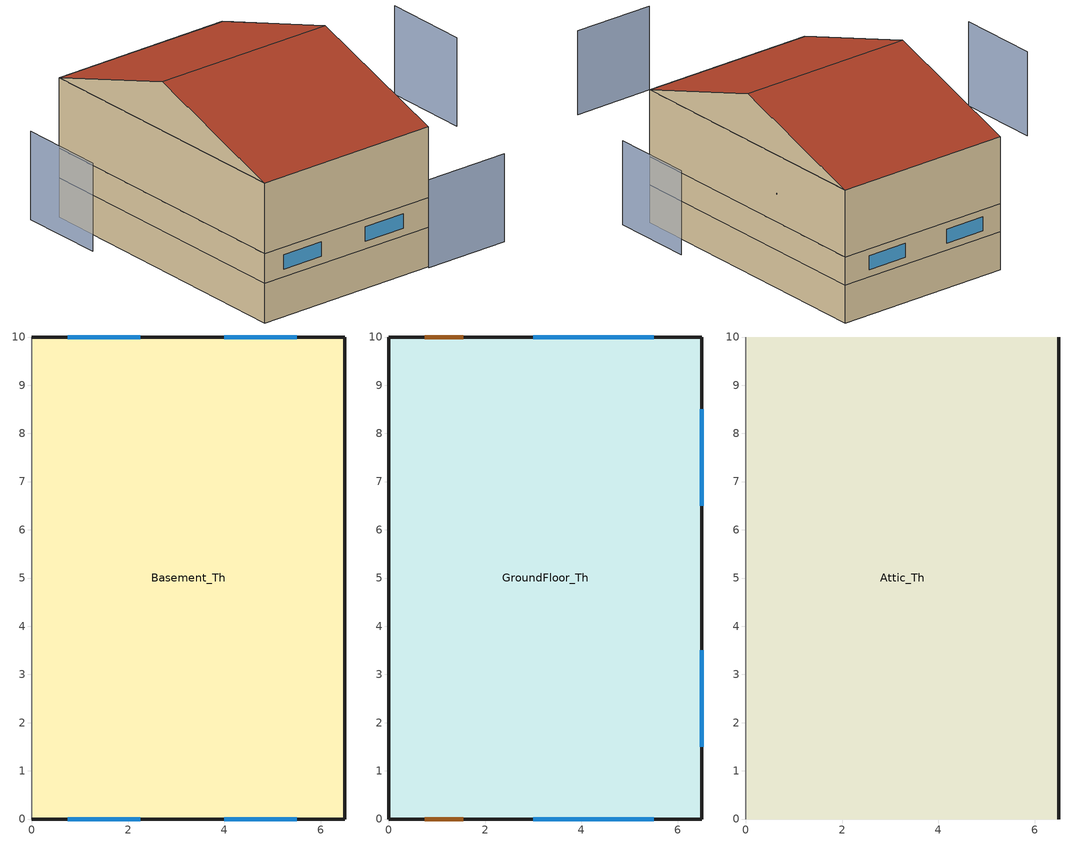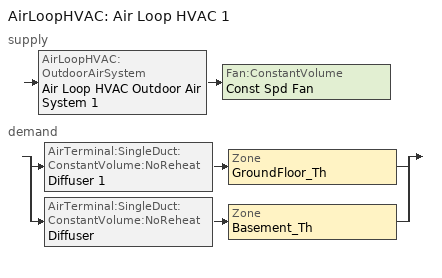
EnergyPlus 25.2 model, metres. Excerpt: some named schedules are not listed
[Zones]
Basement_Th
 floor foundation (SFD_BasementFloor): 6.5,10 6.5,0 0,0 0,10 z0; 6.5,10 6.5,0 0,0 0,10 z-1.35
 wall outside (Surface 10 c tbd): 6.5,0 6.5,10 z0:1
 wall outside (Surface 11 c tbd): 0,0 6.5,0 z0:1
 wall outside (Surface 22 c tbd): 6.5,10 0,10 z0:1
 wall foundation (SFD_new-construction_BasementWall): 0,0 6.5,0 6.5,10 0,10 z-1.35:0
 wall adiabatic (SFD_new-construction_ExtWall): 0,10 0,0 z0:1; 0,10 0,0 z-1.35:0
 window (SFD_Window_new-construction): 0.75,0 2.25,0 / 4,0 5.5,0 / 2.25,10 0.75,10 z0.25:0.75; 5.5,10 4,10 z0.26:0.76
GroundFloor_Th
 floor ground (SFD_IntFloor): 6.5,10 6.5,0 0,0 0,10 z1
 wall ground (SFD_new-construction_ExtWall): 0,10 0,0 z1:3.4
 wall ground (Surface 3 c tbd): 6.5,10 0,10 z1:3.4
 wall ground (Surface 4 c tbd): 0,0 6.5,0 z1:3.4
 wall ground (Surface 5 c tbd): 6.5,0 6.5,10 z1:3.4
 window inside (SFD_Window_new-construction): 5.5,10 3,10 / 3,0 5.5,0 / 6.5,1.5 6.5,3.5 / 6.5,6.5 6.5,8.5 z2:3
 door inside (SFD_Door_new-construction): 1.55,10 0.75,10 / 0.75,0 1.55,0 z1:3
 ceiling ground (Surface 6 c tbd): 6.5,0 6.5,10 0,10 0,0 z3.4
Attic_Th
 floor to GroundFloor_Th (Surface 6 c tbd Reversed): 6.5,10 6.5,0 0,0 0,10 z3.4
 wall outside (SFD_new-construction_ExtWall): 6.5,5,5.05 6.5,0,3.4 6.5,10,3.4
 wall adiabatic (SFD_new-construction_ExtWall): 0,5,5.05 0,10,3.4 0,0,3.4
 roof outside (SFD_Roof): 6.5,5,5.05 6.5,10,3.4 0,10,3.4 0,5,5.05; 0,5,5.05 0,0,3.4 6.5,0,3.4 6.5,5,5.05
shading: -4,3.5 -4,6.5 / 6.25,-4 3.25,-4 / 10.5,6.5 10.5,3.5 z1:4
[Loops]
AirLoopHVAC 'Air Loop HVAC 1'
 supply: AirLoopHVAC:OutdoorAirSystem 'Air Loop HVAC Outdoor Air System 1' > Fan:ConstantVolume 'Const Spd Fan'
 demand: split
  | AirTerminal:SingleDuct:ConstantVolume:NoReheat 'Diffuser 1' > Zone 'GroundFloor_Th'
  | AirTerminal:SingleDuct:ConstantVolume:NoReheat 'Diffuser' > Zone 'Basement_Th'
[Building]
Building 1: Temperature Convergence Tolerance Value {deltaC}=0.5
[Site:Location]
MONTREAL INTL A: Latitude {deg}=45.47; Longitude {deg}=-73.74; Time Zone {hr}=-5; Elevation {m}=36
[SizingPeriod:DesignDay] Day of Month=21; Dry-Bulb Temperature Range Modifier Type=DefaultMultipliers; Humidity Condition Type=Wetbulb; Barometric Pressure {Pa}=100893; Rain Indicator=No; Snow Indicator=No; Daylight Saving Time Indicator=No; Begin Environment Reset Mode=FullResetAtBeginEnvironment
Name | Month | Day Type | Maximum Dry-Bulb Temperature {C} | Daily Dry-Bulb Temperature Range {deltaC} | Wetbulb or DewPoint at Maximum Dry-Bulb {C} | Wind Speed {m/s} | Wind Direction {deg} | Solar Model Indicator | ASHRAE Clear Sky Optical Depth for Beam Irradiance (taub) | ASHRAE Clear Sky Optical Depth for Diffuse Irradiance (taud) | Sky Clearness
Montreal-Trudeau Intl AP Ann Clg .4% Condns DB=>MWB | 7 | SummerDesignDay | 30.3 | 8.8 | 22.1 | 5.4 | 230 | ASHRAETau | 0.431 | 2.246
Montreal-Trudeau Intl AP Ann Htg 99.6% Condns DB | 1 | WinterDesignDay | -22.9 | 0 | -22.9 | 4.3 | 260 | ASHRAEClearSky |  |  | 0
[Material] Thermal Absorptance=0.9
Name | Roughness | Thickness {m} | Conductivity {W/m-K} | Density {kg/m3} | Specific Heat {J/kg-K} | Solar Absorptance | Visible Absorptance
Cladding-vinyl | Smooth | 0.0095 | 0.086 | 200 | 1000 | 0.5 | 0.5
Gypsum Board | Smooth | 0.0127 | 0.16 | 800 | 1090 | 0.3 | 0.5
Heavy Concrete 150 mm | Smooth | 0.1524 | 1.95 | 2240 | 900 | 0.3 | 0.5
Heavy Concrete 200 mm | Smooth | 0.2032 | 1.95 | 2240 | 900 | 0.3 | 0.5
Insulation 75 mm | Smooth | 0.0754 | 0.046 | 19 | 960 | 0.7 | 0.7
Insulation panel 80 mm | Smooth | 0.08 | 0.03 | 43 | 1210 | 0.7 | 0.7
Plaster | Smooth | 0.005 | 0.071 | 1860 | 840 | 0.3 | 0.5
Plywood | Smooth | 0.0159 | 0.12 | 544 | 1210 | 0.5 | 0.5
Shingles asphalt | Smooth | 0.0032 | 0.04 | 1120 | 1260 | 0.5 | 0.5
Surface 10 m tbd | Smooth | 0.0408001 | 0.03 | 43 | 1210 | 0.7 | 0.7
Surface 11 m tbd; Surface 22 m tbd | Smooth | 0.0291878 | 0.03 | 43 | 1210 | 0.7 | 0.7
Surface 3 m tbd; Surface 4 m tbd | Smooth | 0.0618335 | 0.046 | 19 | 960 | 0.7 | 0.7
Surface 5 m tbd | Smooth | 0.0620141 | 0.046 | 19 | 960 | 0.7 | 0.7
Surface 6 m tbd | Smooth | 0.222075 | 0.046 | 20 | 1400 | 0.7 | 0.7
Wood Flooring | Smooth | 0.019 | 0.17 | 700 | 1630 | 0.5 | 0.2
Wood frame roof 2x10 insulated | Smooth | 0.235 | 0.16 | 96 | 1515 | 0.7 | 0.7
Wood frame roof 2x10 uninsulated | Smooth | 0.235 | 1.1557 | 80.994 | 1621.88 | 0.7 | 0.7
Wood frame wall 2x4 insulated | Smooth | 0.089 | 0.073 | 165.2 | 1571.76 | 0.7 | 0.7
Wood frame wall 2x4 uninsulated | Smooth | 0.089 | 0.409 | 154.65 | 1626.3 | 0.7 | 0.7
Wood Furnishing | Smooth | 0.075 | 0.12 | 540 | 1210 | 0.5 | 0.5
XPS 25mm | Rough | 0.0254 | 0.029 | 28 | 1450 | 0.7 | 0.7
[Material:AirGap]
Air Layer 1: Thermal Resistance {m2-K/W}=0.15
[Material:NoMass]
SFD_Door_new-construction: Roughness=Smooth; Thermal Resistance {m2-K/W}=1.11; Thermal Absorptance=0.9; Solar Absorptance=0.7; Visible Absorptance=0.7
[WindowMaterial:SimpleGlazingSystem]
SFD_Window_new-construction: U-Factor {W/m2-K}=1.8; Solar Heat Gain Coefficient=0.6; Visible Transmittance=0.8
[Construction]
SFD_BasementFloor: Heavy Concrete 150 mm
SFD_Door_new-construction: SFD_Door_new-construction
SFD_Furnishing: Wood Furnishing
SFD_IntFloor: Wood Flooring, Plywood, Wood frame roof 2x10 uninsulated, Gypsum Board
SFD_IntWall: Gypsum Board, Air Layer 1, Wood frame wall 2x4 uninsulated, Air Layer 1, Gypsum Board
SFD_new-construction_BasementWall: Heavy Concrete 200 mm, Insulation panel 80 mm, Gypsum Board
SFD_new-construction_ExtWall: Cladding-vinyl, Air Layer 1, Plywood, Wood frame wall 2x4 insulated, Insulation 75 mm, Air Layer 1, Gypsum Board
SFD_Roof: Shingles asphalt, Plywood
SFD_Window_new-construction: SFD_Window_new-construction
Surface 10 c tbd: Plaster, Heavy Concrete 200 mm, Surface 10 m tbd, Air Layer 1, Gypsum Board
Surface 11 c tbd: Plaster, Heavy Concrete 200 mm, Surface 11 m tbd, Air Layer 1, Gypsum Board
Surface 22 c tbd: Plaster, Heavy Concrete 200 mm, Surface 22 m tbd, Air Layer 1, Gypsum Board
Surface 3 c tbd: Cladding-vinyl, Air Layer 1, Plywood, Wood frame wall 2x4 insulated, Surface 3 m tbd, Air Layer 1, Gypsum Board
Surface 4 c tbd: Cladding-vinyl, Air Layer 1, Plywood, Wood frame wall 2x4 insulated, Surface 4 m tbd, Air Layer 1, Gypsum Board
Surface 5 c tbd: Cladding-vinyl, Air Layer 1, Plywood, Wood frame wall 2x4 insulated, Surface 5 m tbd, Air Layer 1, Gypsum Board
Surface 6 c tbd: Surface 6 m tbd, Plywood, Wood frame roof 2x10 insulated, Gypsum Board
Surface 6 c tbd Reversed: Gypsum Board, Wood frame roof 2x10 insulated, Plywood, Surface 6 m tbd
[Zone] Multiplier=1; Part of Total Floor Area=Yes
Attic_Th; Basement_Th; GroundFloor_Th
[Space]
Name | Zone | Space Type
Attic | Attic_Th | SFD_Attic_SpaceType
Basement | Basement_Th | SFD_Basement_SpaceType
GroundFloor | GroundFloor_Th | SFD_MainFloors_SpaceType
[SpaceList]
SFD_Attic_SpaceType: Attic
SFD_Basement_SpaceType: Basement
SFD_MainFloors_SpaceType: GroundFloor
[ZoneInfiltration:DesignFlowRate] Density Basis=Outdoor
Name | Zone or ZoneList or Space or SpaceList | Design Flow Rate Calculation Method | Air Changes per Hour {1/hr} | Constant Term Coefficient | Temperature Term Coefficient | Velocity Term Coefficient | Velocity Squared Term Coefficient | Design Flow Rate {m3/s}
Attic Ventilation | SFD_Attic_SpaceType | AirChanges/Hour | 3 | 0.606 | 0.03636 | 0.1177 | 0
Air exhaust-intake compensation | SFD_MainFloors_SpaceType | Flow/Zone |  |  |  |  |  | 0.002
[InternalMass]
Name | Construction | Zone or ZoneList | Space or SpaceList | Surface Area {m2}
Basement Basement_InternalMassFurnishing | SFD_Furnishing | Basement_Th | Basement | 260
Basement Basement_IntWalls | SFD_IntWall | Basement_Th | Basement | 80
GroundFloor MainFloors_InternalMassFurnishing | SFD_Furnishing | GroundFloor_Th | GroundFloor | 130
GroundFloor MainFloors_IntWalls | SFD_IntWall | GroundFloor_Th | GroundFloor | 80
[Lights] Schedule=Interior Lighting Schedule; Design Level Calculation Method=LightingLevel; Lighting Level {W}=150.85; Fraction Radiant=0.4; Fraction Visible=0.2; Fraction Replaceable=1
Name | Zone or ZoneList or Space or SpaceList
Basement_InteriorLighting | SFD_Basement_SpaceType
MainFloors_InteriorLighting | SFD_MainFloors_SpaceType
[People] Number of People Schedule=Residential Occupancy; Number of People Calculation Method=People; Number of People=1.42; Fraction Radiant=0.3; Activity Level Schedule=Residential Occupant Activity; Clothing Insulation Calculation Method=ClothingInsulationSchedule
Name | Zone or ZoneList or Space or SpaceList
Basement_People | SFD_Basement_SpaceType
MainFloors_People | SFD_MainFloors_SpaceType
[ElectricEquipment] Design Level Calculation Method=EquipmentLevel
Name | Zone or ZoneList or Space or SpaceList | Schedule | Design Level {W} | Fraction Radiant | Fraction Lost | Fraction Latent
Basement_Dishwasher | SFD_Basement_SpaceType | Dishwasher Schedule | 59.25 | 0.2
Basement_Dryer | SFD_Basement_SpaceType | Dryer Schedule | 309.55 | 0.2 | 0.8
Basement_Freezer | SFD_Basement_SpaceType | Freezer Schedule | 26.7 | 0.2
Basement_HWElectricConsumption | SFD_Basement_SpaceType | Hot Water Tank Electric Load Schedule | 592.05 |  | 0.99
Basement_OtherEquipment | SFD_Basement_SpaceType | Other Electric Charges Schedule | 923.65 | 0.2 |  | 0
Basement_Refrigerator | SFD_Basement_SpaceType | Fridge Schedule | 80.15 | 0.2
Basement_StoveTopOven | SFD_Basement_SpaceType | Stovetop Schedule | 236.9 | 0.2
Basement_WashingMachine | SFD_Basement_SpaceType | Washer Schedule | 29.95 | 0.2
MainFloors_Dishwasher | SFD_MainFloors_SpaceType | Dishwasher Schedule | 59.25 | 0.2
MainFloors_Dryer | SFD_MainFloors_SpaceType | Dryer Schedule | 309.55 | 0.2 | 0.8
MainFloors_Freezer | SFD_MainFloors_SpaceType | Freezer Schedule | 26.7 | 0.2
MainFloors_HWElectricConsumption | SFD_MainFloors_SpaceType | Hot Water Tank Electric Load Schedule | 592.05 |  | 0.99
MainFloors_OtherEquipment | SFD_MainFloors_SpaceType | Other Electric Charges Schedule | 923.65 | 0.2 |  | 0
MainFloors_Refrigerator | SFD_MainFloors_SpaceType | Fridge Schedule | 80.15 | 0.2
MainFloors_StoveTopOven | SFD_MainFloors_SpaceType | Stovetop Schedule | 236.9 | 0.2
MainFloors_WashingMachine | SFD_MainFloors_SpaceType | Washer Schedule | 29.95 | 0.2
[SurfaceProperty:ExposedFoundationPerimeter] Exposed Perimeter Calculation Method=TotalExposedPerimeter; Total Exposed Perimeter {m}=23
Surface 21; Surface 8
[ZoneControl:Thermostat] Temperature Difference Between Cutout And Setpoint {deltaC}=0
Name | Zone or ZoneList | Control Type Schedule | Control 1
Basement_Th Thermostat | Basement_Th | Basement_Th Thermostat Schedule | Thermostat Setpoint Dual Setpoint 2
GroundFloor_Th Thermostat | GroundFloor_Th | GroundFloor_Th Thermostat Schedule | Thermostat Setpoint Dual Setpoint 1
[ThermostatSetpoint:DualSetpoint] Heating Setpoint Temperature Schedule=Residential HtgSetpoint; Cooling Setpoint Temperature Schedule=Residential ClgSetpoint
Thermostat Setpoint Dual Setpoint 2; Thermostat Setpoint Dual Setpoint 1
[AirTerminal:SingleDuct:ConstantVolume:NoReheat] Availability Schedule=Always On Discrete hvac_library; Maximum Air Flow Rate {m3/s}=AutoSize
Diffuser; Diffuser 1
[ZoneHVAC:Baseboard:Convective:Electric] Availability Schedule=Always On Discrete hvac_library; Heating Design Capacity {W}=Autosize; Efficiency=1
Elec Baseboard 1; Elec Baseboard
[Zone equipment]
Basement_Th: Diffuser, Elec Baseboard 1
GroundFloor_Th: Diffuser 1, Cycling PTAC DX Clg Elec Htg, Elec Baseboard
[Sizing:Zone] Zone Cooling Design Supply Air Temperature Input Method=SupplyAirTemperature; Zone Cooling Design Supply Air Temperature {C}=14; Zone Cooling Design Supply Air Temperature Difference {deltaC}=11.11; Zone Heating Design Supply Air Temperature Input Method=SupplyAirTemperature; Zone Heating Design Supply Air Temperature {C}=40; Zone Heating Design Supply Air Temperature Difference {deltaC}=11.11; Zone Cooling Design Supply Air Humidity Ratio {kgWater/kgDryAir}=0.0085; Zone Heating Design Supply Air Humidity Ratio {kgWater/kgDryAir}=0.008; Design Specification Outdoor Air Object=SFD-OA-Quebec-code-2015; Cooling Design Air Flow Method=DesignDay; Cooling Design Air Flow Rate {m3/s}=0; Cooling Minimum Air Flow per Zone Floor Area {m3/s-m2}=0.000762; Cooling Minimum Air Flow {m3/s}=0; Cooling Minimum Air Flow Fraction=0; Heating Design Air Flow Method=DesignDay; Heating Design Air Flow Rate {m3/s}=0; Heating Maximum Air Flow per Zone Floor Area {m3/s-m2}=0.002032; Heating Maximum Air Flow {m3/s}=0.141576; Heating Maximum Air Flow Fraction=0.3; Account for Dedicated Outdoor Air System=No; Zone Load Sizing Method=Sensible Load Only No Latent Load; Zone Latent Cooling Design Supply Air Humidity Ratio Input Method=HumidityRatioDifference; Zone Cooling Design Supply Air Humidity Ratio Difference {kgWater/kgDryAir}=0.005; Zone Latent Heating Design Supply Air Humidity Ratio Input Method=HumidityRatioDifference; Zone Humidification Design Supply Air Humidity Ratio Difference {kgWater/kgDryAir}=0.005; Type of Space Sum to Use=Coincident; Heating Coil Sizing Method=None; Maximum Heating Capacity To Cooling Load Sizing Ratio {W/W}=1
Basement_Th; GroundFloor_Th
[DesignSpecification:OutdoorAir]
SFD-OA-Quebec-code-2015: Outdoor Air Method=Sum; Outdoor Air Flow per Person {m3/s-person}=0; Outdoor Air Flow per Zone Floor Area {m3/s-m2}=0; Outdoor Air Flow per Zone {m3/s}=0.015; Outdoor Air Flow Air Changes per Hour {1/hr}=0
[ZoneInfiltration:EffectiveLeakageArea]
SFD_ELA_new-construction 1: Zone or Space=GroundFloor; Effective Air Leakage Area {cm2}=109.544; Stack Coefficient=0.000145; Wind Coefficient=0.000174
[ZoneVentilation:WindandStackOpenArea] Zone or Space=GroundFloor_Th; Opening Area Fraction Schedule=SFD Window Opening Fraction; Opening Effectiveness=Autocalculate; Height Difference {m}=0.25; Discharge Coefficient for Opening=Autocalculate; Minimum Indoor Temperature {C}=21; Maximum Indoor Temperature {C}=40; Delta Temperature {deltaC}=-100; Minimum Outdoor Temperature {C}=21; Maximum Outdoor Temperature {C}=24; Maximum Wind Speed {m/s}=10
Name | Opening Area {m2} | Effective Angle {deg}
Sub Surface 7_WindandStackOpenArea; Sub Surface 6_WindandStackOpenArea | 2 | 90
Sub Surface 3_WindandStackOpenArea | 2.5 | 180
Sub Surface 10_WindandStackOpenArea | 2.5 | 0
[ZoneHVAC:PackagedTerminalAirConditioner]
Cycling PTAC DX Clg Elec Htg: Availability Schedule=Always On Discrete hvac_library; Cooling Supply Air Flow Rate {m3/s}=Autosize; Heating Supply Air Flow Rate {m3/s}=Autosize; No Load Supply Air Flow Rate {m3/s}=Autosize; No Load Supply Air Flow Rate Control Set To Low Speed=Yes; Cooling Outdoor Air Flow Rate {m3/s}=0; Heating Outdoor Air Flow Rate {m3/s}=0; No Load Outdoor Air Flow Rate {m3/s}=0; Supply Air Fan=Cycling Elec PTAC Fan; Heating Coil=Cycling PTAC Elec Htg Coil; Cooling Coil=Cycling Elec PTAC 1 Spd DX Clg Coil; Fan Placement=DrawThrough; Supply Air Fan Operating Mode Schedule=Cycling PTAC Fan Mode Always Zero
[Fan:OnOff]
Cycling Elec PTAC Fan: Availability Schedule=Always On Discrete hvac_library; Fan Total Efficiency=0.6; Pressure Rise {Pa}=250; Maximum Flow Rate {m3/s}=Autosize; Motor Efficiency=0.8; Motor In Airstream Fraction=1; Fan Power Ratio Function of Speed Ratio Curve=Fan On Off Power Curve 15; Fan Efficiency Ratio Function of Speed Ratio Curve=Fan On Off Efficiency Curve 15
[Coil:Heating:Electric]
Cycling PTAC Elec Htg Coil: Availability Schedule=Always On Discrete hvac_library; Efficiency=1; Nominal Capacity {W}=0
[Coil:Cooling:DX:SingleSpeed]
Cycling Elec PTAC 1 Spd DX Clg Coil: Availability Schedule=Always On Discrete hvac_library; Gross Rated Total Cooling Capacity {W}=Autosize; Gross Rated Sensible Heat Ratio=Autosize; Gross Rated Cooling COP {W/W}=2.5; Rated Air Flow Rate {m3/s}=Autosize; Rated Evaporator Fan Power Per Volume Flow Rate 2017 {W/(m3/s)}=773.3; Rated Evaporator Fan Power Per Volume Flow Rate 2023 {W/(m3/s)}=934.4; Total Cooling Capacity Function of Temperature Curve=Curve Biquadratic 29; Total Cooling Capacity Function of Flow Fraction Curve=Curve Quadratic 35; Energy Input Ratio Function of Temperature Curve=Curve Biquadratic 30; Energy Input Ratio Function of Flow Fraction Curve=Curve Quadratic 36; Part Load Fraction Correlation Curve=Curve Quadratic 37; Minimum Outdoor Dry-Bulb Temperature for Compressor Operation {C}=-25; Nominal Time for Condensate Removal to Begin {s}=0; Ratio of Initial Moisture Evaporation Rate and Steady State Latent Capacity=0; Maximum Cycling Rate {cycles/hr}=0; Latent Capacity Time Constant {s}=0; Condenser Type=AirCooled; Evaporative Condenser Effectiveness=0; Evaporative Condenser Air Flow Rate {m3/s}=Autosize; Evaporative Condenser Pump Rated Power Consumption {W}=Autosize; Crankcase Heater Capacity {W}=0; Maximum Outdoor Dry-Bulb Temperature for Crankcase Heater Operation {C}=0; Basin Heater Capacity {W/K}=0; Basin Heater Setpoint Temperature {C}=10
[AirLoopHVAC]
Air Loop HVAC 1: Design Supply Air Flow Rate {m3/s}=AutoSize; Design Return Air Flow Fraction of Supply Air Flow=1
[Sizing:System]
Air Loop HVAC 1: Type of Load to Size On=VentilationRequirement; Design Outdoor Air Flow Rate {m3/s}=Autosize; Central Heating Maximum System Air Flow Ratio=0.3; Preheat Design Temperature {C}=18; Preheat Design Humidity Ratio {kgWater/kgDryAir}=0.008; Precool Design Temperature {C}=14; Precool Design Humidity Ratio {kgWater/kgDryAir}=0.008; Central Cooling Design Supply Air Temperature {C}=14; Central Heating Design Supply Air Temperature {C}=18; Type of Zone Sum to Use=NonCoincident; 100% Outdoor Air in Cooling=Yes; 100% Outdoor Air in Heating=Yes; Central Cooling Design Supply Air Humidity Ratio {kgWater/kgDryAir}=0.0085; Central Heating Design Supply Air Humidity Ratio {kgWater/kgDryAir}=0.008; Cooling Supply Air Flow Rate Method=DesignDay; Cooling Supply Air Flow Rate {m3/s}=0; Cooling Supply Air Flow Rate Per Floor Area {m3/s-m2}=0.00996765; Cooling Fraction of Autosized Cooling Supply Air Flow Rate=1; Cooling Supply Air Flow Rate Per Unit Cooling Capacity {m3/s-W}=3.94755e-05; Heating Supply Air Flow Rate Method=DesignDay; Heating Supply Air Flow Rate {m3/s}=0; Heating Supply Air Flow Rate Per Floor Area {m3/s-m2}=0.00996765; Heating Fraction of Autosized Heating Supply Air Flow Rate=1; Heating Fraction of Autosized Cooling Supply Air Flow Rate=1; Heating Supply Air Flow Rate Per Unit Heating Capacity {m3/s-W}=3.15882e-05; System Outdoor Air Method=ZoneSum; Zone Maximum Outdoor Air Fraction=1; Cooling Design Capacity Method=CoolingDesignCapacity; Cooling Design Capacity {W}=Autosize; Cooling Design Capacity Per Floor Area {W/m2}=234.7; Fraction of Autosized Cooling Design Capacity=1; Heating Design Capacity Method=HeatingDesignCapacity; Heating Design Capacity {W}=Autosize; Heating Design Capacity Per Floor Area {W/m2}=157; Fraction of Autosized Heating Design Capacity=1; Central Cooling Capacity Control Method=OnOff; Occupant Diversity=Autosize; Heating Coil Sizing Method=None; Maximum Heating Capacity To Cooling Capacity Sizing Ratio {W/W}=1
[AvailabilityManager:Scheduled]
Air Loop HVAC 1 Availability Manager: Schedule=Always On Discrete
[Controller:OutdoorAir]
Controller Outdoor Air 1: Minimum Outdoor Air Flow Rate {m3/s}=Autosize; Maximum Outdoor Air Flow Rate {m3/s}=Autosize; Economizer Control Type=NoEconomizer; Economizer Control Action Type=ModulateFlow; Economizer Maximum Limit Dry-Bulb Temperature {C}=28; Economizer Maximum Limit Enthalpy {J/kg}=64000; Economizer Minimum Limit Dry-Bulb Temperature {C}=-100; Lockout Type=NoLockout; Minimum Limit Type=FixedMinimum; Mechanical Ventilation Controller=Controller Mechanical Ventilation 4; High Humidity Control=No; High Humidity Outdoor Air Flow Ratio=1; Control High Indoor Humidity Based on Outdoor Humidity Ratio=Yes; Heat Recovery Bypass Control Type=BypassWhenWithinEconomizerLimits; Economizer Operation Staging=InterlockedWithMechanicalCooling
[Controller:MechanicalVentilation]
Controller Mechanical Ventilation 4: Availability Schedule=Always On Discrete 2; Demand Controlled Ventilation=No; System Outdoor Air Method=ZoneSum; Zone or ZoneList Name 1=GroundFloor_Th; Design Specification Outdoor Air Object Name 1=SFD-OA-Quebec-code-2015; Zone or ZoneList Name 2=Basement_Th; Design Specification Outdoor Air Object Name 2=SFD-OA-Quebec-code-2015
[HeatExchanger:AirToAir:SensibleAndLatent]
Air-to-Air Plate HX: Availability Schedule=Always On Discrete hvac_library; Nominal Supply Air Flow Rate {m3/s}=Autosize; Sensible Effectiveness at 100% Heating Air Flow=0.54; Latent Effectiveness at 100% Heating Air Flow=0; Sensible Effectiveness at 100% Cooling Air Flow=0.54; Latent Effectiveness at 100% Cooling Air Flow=0; Nominal Electric Power {W}=0; Supply Air Outlet Temperature Control=Yes; Heat Exchanger Type=Plate; Frost Control Type=None; Threshold Temperature {C}=1.7; Economizer Lockout=Yes
[SetpointManager:MixedAir] Control Variable=Temperature
Node 20 OS Default SPM; Node 18 OS Default SPM
[Fan:ConstantVolume]
Const Spd Fan: Availability Schedule=Always On Discrete; Fan Total Efficiency=0.7; Pressure Rise {Pa}=250; Maximum Flow Rate {m3/s}=AutoSize; Motor Efficiency=0.9; Motor In Airstream Fraction=1
[SetpointManager:OutdoorAirReset]
OA Temp Reset: Control Variable=Temperature; Setpoint at Outdoor Low Temperature {C}=18; Outdoor Low Temperature {C}=15; Setpoint at Outdoor High Temperature {C}=14; Outdoor High Temperature {C}=24
[Foundation:Kiva] Interior Horizontal Insulation Material=XPS 25mm; Interior Horizontal Insulation Depth {m}=0; Interior Horizontal Insulation Width {m}=0.6; Wall Height Above Grade {m}=0.2; Wall Depth Below Slab {m}=0
KIVA Foundation Floor Surface 21; KIVA Foundation Floor Surface 8
[Foundation:Kiva:Settings]
Soil Conductivity {W/m-K}=1.9; Soil Density {kg/m3}=1920; Soil Specific Heat {J/kg-K}=1425; Ground Solar Absorptivity=0.4; Ground Thermal Absorptivity=0.9; Ground Surface Roughness {m}=0.03; Far-Field Width {m}=40; Deep-Ground Boundary Condition=GroundWater; Deep-Ground Depth {m}=10; Minimum Cell Dimension {m}=0.02; Maximum Cell Growth Coefficient=1.5; Simulation Timestep=Hourly
[Exterior:Lights]
Exterior Lights 1: Schedule=Exterior Lighting Schedule; Design Level {W}=38.5
[Schedule:Compact]
Basement_Th Thermostat Schedule; GroundFloor_Th Thermostat Schedule: Through: 12/31, For: AllDays, Until: 24:00, 4
[Schedule:Day:Interval]
Schedule Day 27: No, 08:00, 1, 13:00, 0.82, 14:00, 0.77, 16:00, 0.74, 17:00, 0.8, 18:00, 0.95, 19:00, 1, 20:00, 0.98, 21:00, 0.94, 24:00, 1
Schedule Day 28: No, 08:00, 1, 09:00, 0.89, 13:00, 0.95, 14:00, 0.89, 16:00, 0.83, 17:00, 0.85, 18:00, 0.95, 19:00, 1, 20:00, 0.98, 21:00, 0.94, 24:00, 1
Large Office Activity Default Schedule: No, 07:00, 70, 23:00, 130, 24:00, 70
Large Office Activity Summer Design Day; Large Office Activity Winter Design Day: No, 24:00, 150
Schedule Day 25: No, 08:00, 18, 21:00, 21, 24:00, 18
Schedule Day 26: No, 24:00, 25
Schedule Day 40: No, 24:00, 0.3
Cycling PTAC Fan Mode Sch Default: No, 24:00, 0
[Schedule:Week:Daily]
Residential Occupancy Week Rule - Jan1-Jan2: Schedule Day 27, Schedule Day 27, Schedule Day 27, Schedule Day 27, Schedule Day 27, Schedule Day 27, Schedule Day 28, Schedule Day 27, Schedule Day 27, Schedule Day 27, Schedule Day 27, Schedule Day 27
Residential Occupancy Week Rule - Jan3-Dec31: Schedule Day 28, Schedule Day 27, Schedule Day 27, Schedule Day 27, Schedule Day 27, Schedule Day 27, Schedule Day 28, Schedule Day 27, Schedule Day 27, Schedule Day 27, Schedule Day 27, Schedule Day 27
Residential Occupant Activity Week Rule - Jan1-Dec31: Large Office Activity Default Schedule, Large Office Activity Default Schedule, Large Office Activity Default Schedule, Large Office Activity Default Schedule, Large Office Activity Default Schedule, Large Office Activity Default Schedule, Large Office Activity Default Schedule, Large Office Activity Default Schedule, Large Office Activity Summer Design Day, Large Office Activity Winter Design Day, Large Office Activity Default Schedule, Large Office Activity Default Schedule
Residential HtgSetpoint Week Rule - Jan1-Dec31: Schedule Day 25, Schedule Day 25, Schedule Day 25, Schedule Day 25, Schedule Day 25, Schedule Day 25, Schedule Day 25, Schedule Day 25, Schedule Day 25, Schedule Day 25, Schedule Day 25, Schedule Day 25
Residential ClgSetpoint Week Rule - Jan1-Dec31: Schedule Day 26, Schedule Day 26, Schedule Day 26, Schedule Day 26, Schedule Day 26, Schedule Day 26, Schedule Day 26, Schedule Day 26, Schedule Day 26, Schedule Day 26, Schedule Day 26, Schedule Day 26
SFD Window Opening Fraction Week Rule - Jan1-Dec31: Schedule Day 40, Schedule Day 40, Schedule Day 40, Schedule Day 40, Schedule Day 40, Schedule Day 40, Schedule Day 40, Schedule Day 40, Schedule Day 40, Schedule Day 40, Schedule Day 40, Schedule Day 40
Cycling PTAC Fan Mode Always Zero Week Rule - Jan1-Dec31: Cycling PTAC Fan Mode Sch Default, Cycling PTAC Fan Mode Sch Default, Cycling PTAC Fan Mode Sch Default, Cycling PTAC Fan Mode Sch Default, Cycling PTAC Fan Mode Sch Default, Cycling PTAC Fan Mode Sch Default, Cycling PTAC Fan Mode Sch Default, Cycling PTAC Fan Mode Sch Default, Cycling PTAC Fan Mode Sch Default, Cycling PTAC Fan Mode Sch Default, Cycling PTAC Fan Mode Sch Default, Cycling PTAC Fan Mode Sch Default
[Schedule:Year]
Residential Occupancy: Residential Occupancy Week Rule - Jan1-Jan2, 1, 1, 1, 2, Residential Occupancy Week Rule - Jan3-Dec31, 1, 3, 12, 31
Residential Occupant Activity: Residential Occupant Activity Week Rule - Jan1-Dec31, 1, 1, 12, 31
Residential HtgSetpoint: Residential HtgSetpoint Week Rule - Jan1-Dec31, 1, 1, 12, 31
Residential ClgSetpoint: Residential ClgSetpoint Week Rule - Jan1-Dec31, 1, 1, 12, 31
SFD Window Opening Fraction: SFD Window Opening Fraction Week Rule - Jan1-Dec31, 1, 1, 12, 31
Cycling PTAC Fan Mode Always Zero: Cycling PTAC Fan Mode Always Zero Week Rule - Jan1-Dec31, 1, 1, 12, 31
[Schedule:Constant] Hourly Value=1
Always On Discrete hvac_library; Always On Discrete; Always On Discrete 2
[Curve:Exponent]
Fan On Off Power Curve 15: Coefficient1 Constant=1; Coefficient2 Constant=0; Coefficient3 Constant=0; Minimum Value of x {BasedOnField A2}=0; Maximum Value of x {BasedOnField A2}=1
[Curve:Cubic]
Fan On Off Efficiency Curve 15: Coefficient1 Constant=1; Coefficient2 x=0; Coefficient3 x**2=0; Coefficient4 x**3=0; Minimum Value of x {BasedOnField A2}=0; Maximum Value of x {BasedOnField A2}=1
[Curve:Biquadratic] Minimum Value of x {BasedOnField A2}=17; Maximum Value of x {BasedOnField A2}=22; Minimum Value of y {BasedOnField A3}=13; Maximum Value of y {BasedOnField A3}=46
Name | Coefficient1 Constant | Coefficient2 x | Coefficient3 x**2 | Coefficient4 y | Coefficient5 y**2 | Coefficient6 x*y
Curve Biquadratic 29 | 0.942588 | 0.00954335 | 0.00068377 | -0.0110427 | 5.249e-06 | -9.72e-06
Curve Biquadratic 30 | 0.342414 | 0.034885 | -0.0006237 | 0.00497722 | 0.000437951 | -0.000728028
[Curve:Quadratic]
Name | Coefficient1 Constant | Coefficient2 x | Coefficient3 x**2 | Minimum Value of x {BasedOnField A2} | Maximum Value of x {BasedOnField A2}
Curve Quadratic 35 | 0.8 | 0.2 | 0 | 0.5 | 1.5
Curve Quadratic 36 | 1.1552 | -0.1808 | 0.0256 | 0.5 | 1.5
Curve Quadratic 37 | 0.85 | 0.15 | 0 | 0 | 1
